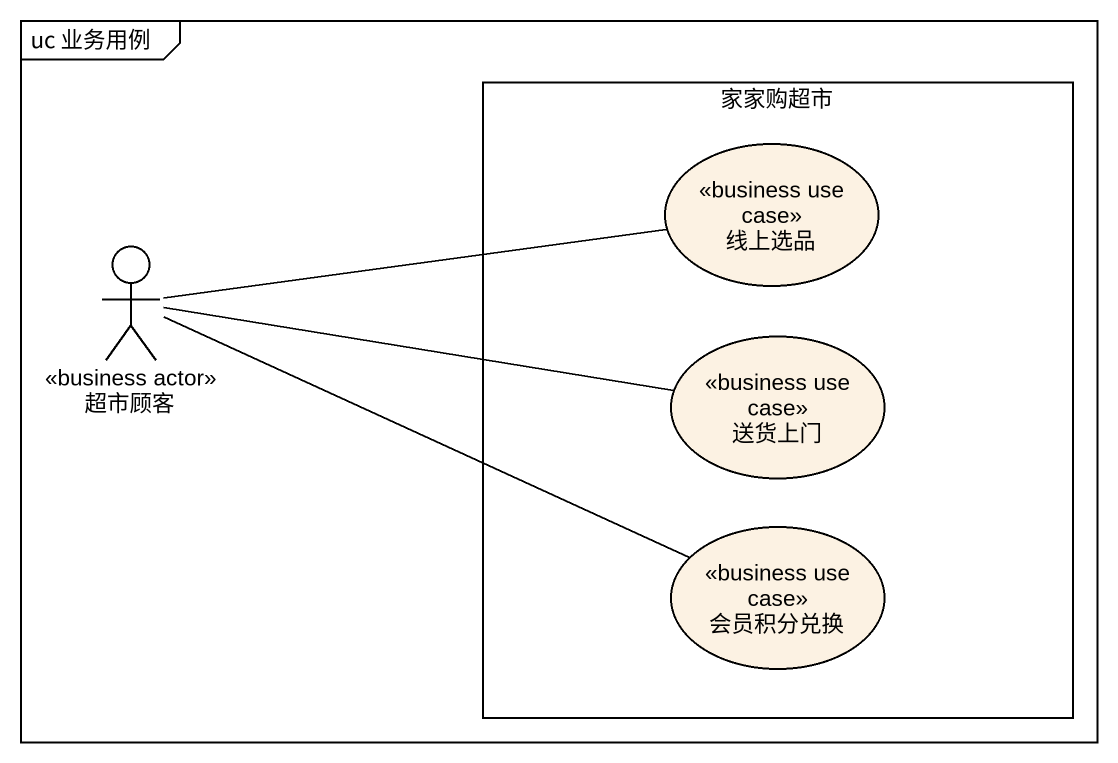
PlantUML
@startuml
mainframe uc 业务用例
rectangle 家家购超市 {
  usecase 线上选品 <<business use case>>
  usecase 送货上门 <<business use case>>
  usecase 会员积分兑换 <<business use case>>
}
actor 超市顾客 <<business actor>>
超市顾客 -right- 线上选品
超市顾客 -right- 送货上门
超市顾客 -right- 会员积分兑换
@enduml
